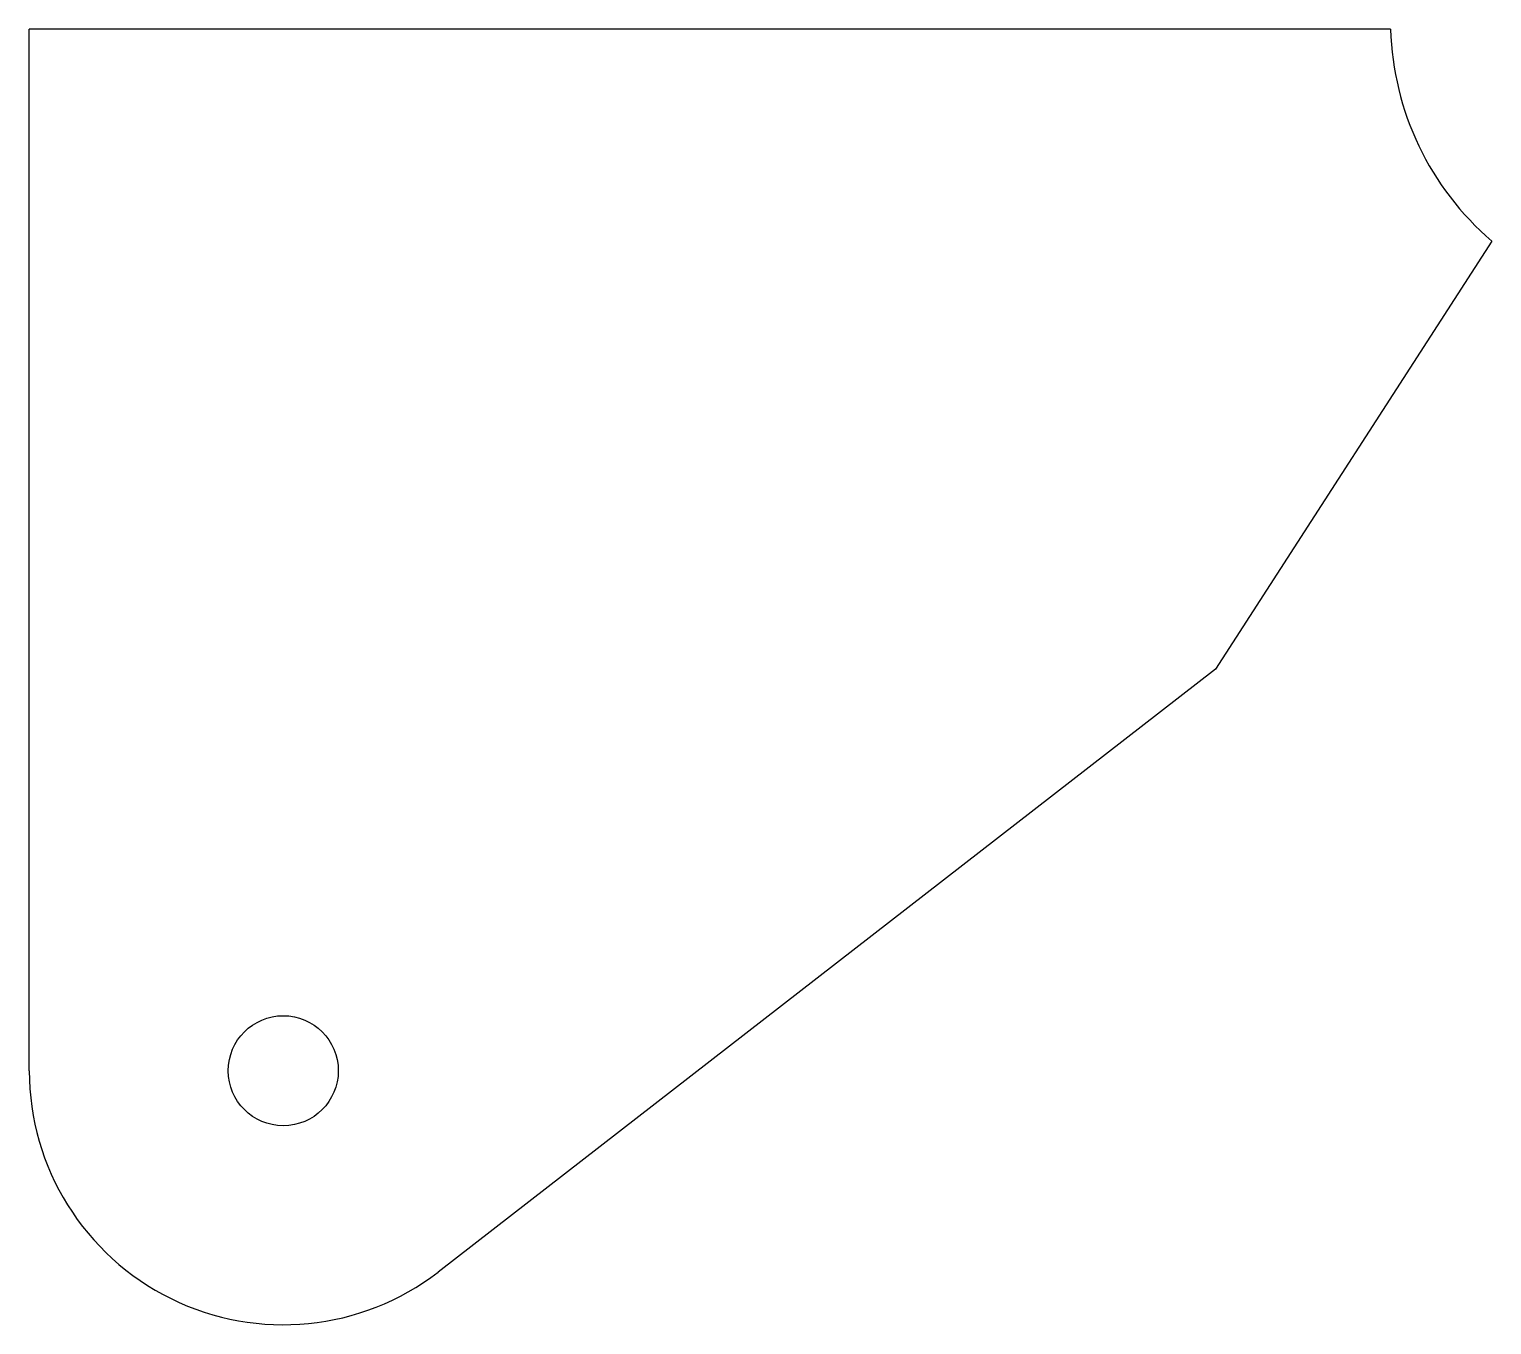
# Model space of a CAD drawing. Extents: x 2 to 175, y 2 to 155.
import ezdxf

# ---------------------------------------------------------------- set-up
doc = ezdxf.new("R2010")
doc.units = 0
doc.layers.get('0').update_dxf_attribs({"linetype": 'CONTINUOUS'})

msp = doc.modelspace()

# ---------------------------------------------------------------- linework, layer by layer
for p, q in [((2.07, 31.88), (2.07, 154.89)), ((162.85, 154.89), (2.07, 154.89)), ((142.18, 79.32), (50.36, 8.1))]:
    msp.add_line(p, q)
at = {"color": 7, "linetype": 'CONTINUOUS'}
msp.add_line((174.8, 129.88), (142.18, 79.32), dxfattribs=at)
msp.add_circle((32.07, 31.88), 6.5)
for centre, radius, start, end in [((197.16, 155.92), 34.33, 181.7265, 229.34), ((32.07, 31.88), 30, 180, 307.5618)]:
    msp.add_arc(centre, radius, start, end)

doc.saveas('drawing.dxf')
